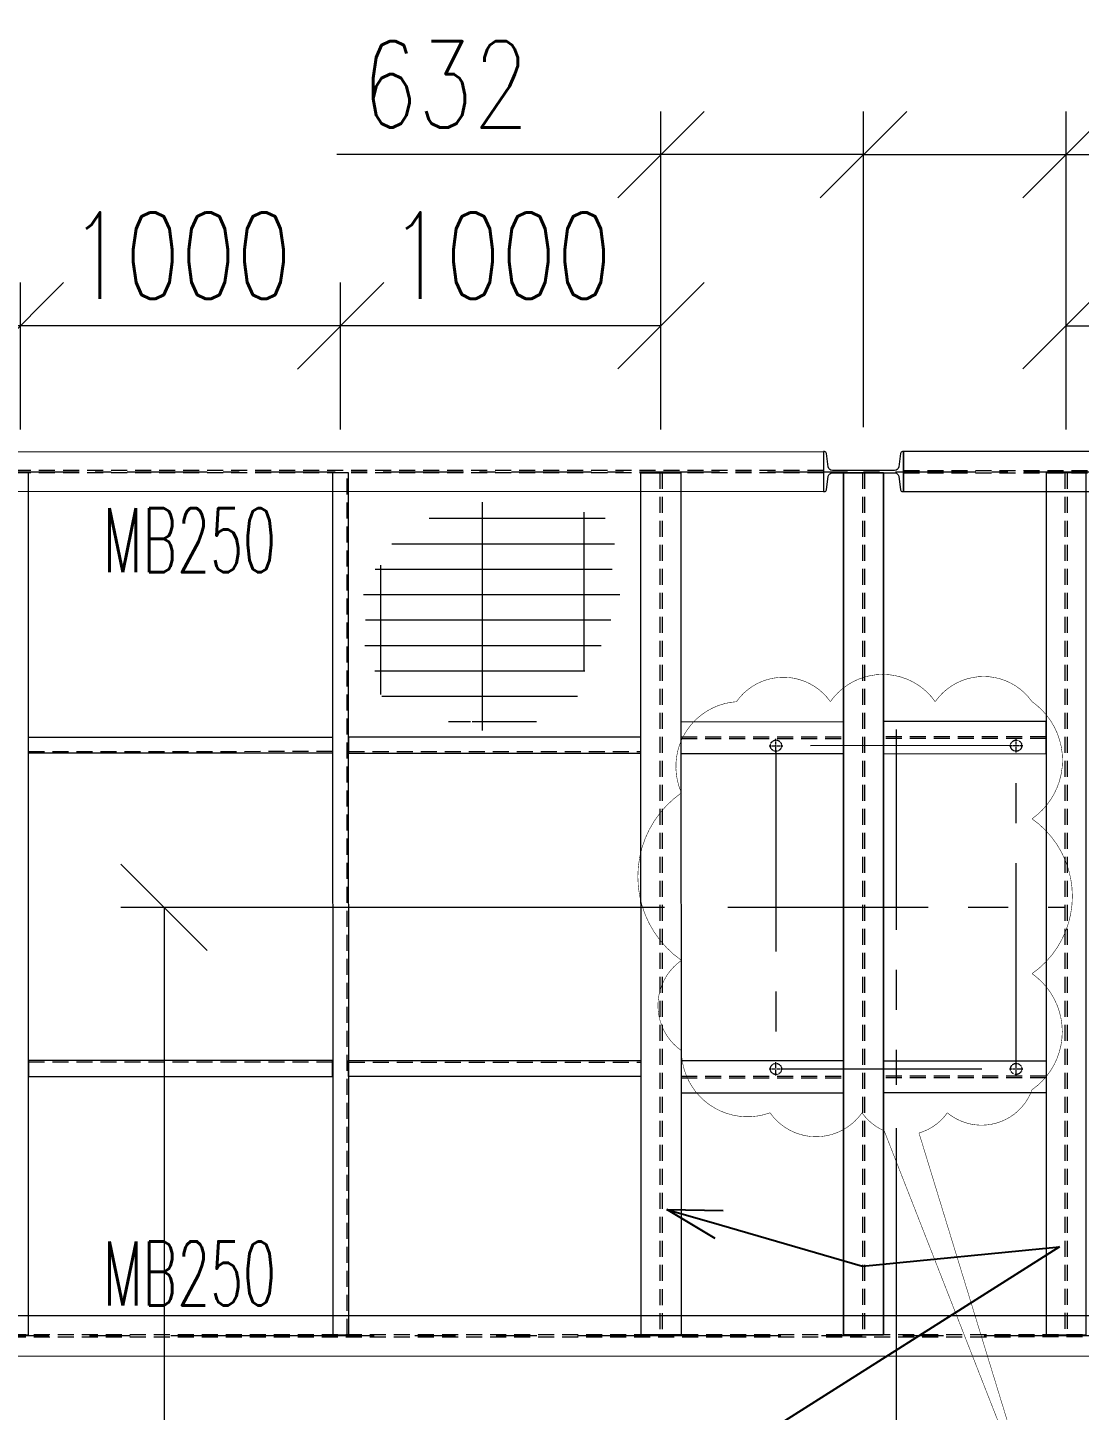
# Model space of a CAD drawing. Header units: millimetres. Extents: x 440906 to 556670, y 99378 to 157816.
# Drawn here: x 500754 to 504039, y 133835 to 138155 of the extents above; entities that cross this region are included whole.
import ezdxf
from ezdxf import colors
from ezdxf.entities.mleader import LeaderData, LeaderLine
from ezdxf.enums import TextEntityAlignment as Align
from ezdxf.math import Vec2, Vec3

# ---------------------------------------------------------------- set-up
doc = ezdxf.new("R2010")
doc.units = ezdxf.units.MM
for name, pattern in [('CENTER', [2, 1.25, -0.25, 0.25, -0.25]), ('CENTER2', [1.125, 0.75, -0.125, 0.125, -0.125]), ('HIDDEN', [0.375, 0.25, -0.125]), ('PHANTOM2', [31.750000000000004, 15.875, -3.175, 3.175, -3.175, 3.175, -3.175])]:
    doc.linetypes.add(name, pattern=pattern)
doc.layers.get('Defpoints').update_dxf_attribs({"lineweight": 0})
for name, color, linetype, lineweight in [('Center Line', 2, 'CENTER', 9), ('Construction Line', 3, 'Continuous', 20), ('Dimentions', 1, 'Continuous', 13), ('Hidden Line', 30, 'HIDDEN', 5), ('Text', 1, 'Continuous', 20)]:
    doc.layers.add(name, color=color, linetype=linetype, lineweight=lineweight)
doc.layers.add('Phantom Line', color=250, linetype='PHANTOM2', lineweight=5, transparency=0.4)
doc.styles.add('romans', font='romans.shx', dxfattribs={"width": 0.75})
doc.dimstyles.new('ASHU', dxfattribs={"dimscale": 135, "dimtxt": 2, "dimasz": 2, "dimexe": 1, "dimexo": 1, "dimtad": 0, "dimdec": 0, "dimtxsty": 'romans', "dimblk": 'OBLIQUE', "dimcen": 2.5, "dimclrd": 256, "dimclre": 256, "dimclrt": 256, "dimadec": 0, "dimazin": 0, "dimtfac": 1, "dimtdec": 0, "dimtmove": 0, "dimatfit": 3, "dimldrblk": 'OPEN', "dimfxl": 1, "dimtfill": 1, "dimlwd": 9, "dimlwe": 5, "dimarcsym": 0})

# ---------------------------------------------------------------- blocks, each defined once
blk = doc.blocks.new('_Oblique')
at = {"color": 0, "linetype": 'ByBlock', "lineweight": -2}
blk.add_line((-0.5, -0.5), (0.5, 0.5), dxfattribs=at)
blk = doc.blocks.new('*D73')
at = {"layer": 'Defpoints', "color": 0, "transparency": 16777216}
for p in [(501180.2493832411, 135406.5681595303), (502878.5424050454, 135406.5681595303), (501524.4313834214, 129667.6296778097)]:
    blk.add_point(p, dxfattribs=at)
at = {"layer": 'Dimentions', "lineweight": 5, "transparency": 16777216}
for p, q in [((502743.5424050454, 135406.5681595303), (501045.2493832411, 135406.5681595303)), ((501389.4313834214, 129667.6296778097), (501045.2493832411, 129667.6296778097))]:
    blk.add_line(p, q, dxfattribs=at)
at = {"layer": 'Dimentions', "lineweight": 9, "transparency": 16777216}
for p, q in [((501180.2493832411, 135406.5681595303), (501180.2493832411, 132973.4382043843)), ((501180.2493832411, 129667.6296778097), (501180.2493832411, 132100.7596329557))]:
    blk.add_line(p, q, dxfattribs=at)
at = {"layer": 'Dimentions', "lineweight": 9, "transparency": 16777216, "xscale": 270, "yscale": 270, "zscale": 270}
for p, rotation in [((501180.2493832411, 135406.5681595303), 90), ((501180.2493832411, 129667.6296778097), 270)]:
    blk.add_blockref('_Oblique', p, dxfattribs=dict(at, rotation=rotation))
at = {"layer": 'Dimentions', "transparency": 16777216, "insert": (501180.249383241, 132537.0989186698), "char_height": 270, "attachment_point": 5, "rotation": 90, "style": 'romans', "bg_fill": 3, "box_fill_scale": 1.1, "bg_fill_color": 256, "bg_fill_true_color": 13158600, "bg_fill_transparency": 0}
blk.add_mtext('5739', dxfattribs=at)
blk = doc.blocks.new('_Open')
at = {"color": 0, "linetype": 'ByBlock', "lineweight": -2}
for p, q in [((-1, 0.1666666666666667), (0, 0)), ((-1, -0.1666666666666667), (0, 0)), ((0, 0), (-1, 0))]:
    blk.add_line(p, q, dxfattribs=at)
blk = doc.blocks.new('NUUY')
at = {"layer": 'Phantom Line', "color": 250, "linetype": 'PHANTOM2', "ltscale": 40}
blk.add_line((186529.1663067609, 133231.9859025649), (176729.1663067609, 133231.9859025639), dxfattribs=at)
blk = doc.blocks.new('*U18')
at = {"layer": 'Center Line', "color": 0, "linetype": 'CENTER2', "ltscale": 10, "transparency": 16777216}
for p, q in [((-21, 0), (-3.5, 0)), ((0, 3.5), (0, 21)), ((3.5, 0), (21, 0)), ((0, -21), (0, -3.5))]:
    blk.add_line(p, q, dxfattribs=at)
at = {"layer": 'Center Line', "color": 0, "linetype": 'Continuous', "ltscale": 10, "transparency": 16777216}
for p, q in [((-1.75, 0), (1.75, 0)), ((0, -1.75), (0, 1.75))]:
    blk.add_line(p, q, dxfattribs=at)
blk = doc.blocks.new('*U19')
at = {"layer": 'Center Line', "color": 0, "linetype": 'CENTER2', "ltscale": 10, "transparency": 16777216}
for p, q in [((-21, 0), (-3.5, 0)), ((0, 3.5), (0, 21)), ((3.5, 0), (21, 0)), ((0, -21), (0, -3.5))]:
    blk.add_line(p, q, dxfattribs=at)
at = {"layer": 'Center Line', "color": 0, "linetype": 'Continuous', "ltscale": 10, "transparency": 16777216}
for p, q in [((-1.75, 0), (1.75, 0)), ((0, -1.75), (0, 1.75))]:
    blk.add_line(p, q, dxfattribs=at)
blk = doc.blocks.new('*U20')
at = {"layer": 'Center Line', "color": 0, "linetype": 'CENTER2', "ltscale": 10, "transparency": 16777216}
for p, q in [((-21, 0), (-3.5, 0)), ((0, 3.5), (0, 21)), ((3.5, 0), (21, 0)), ((0, -21), (0, -3.5))]:
    blk.add_line(p, q, dxfattribs=at)
at = {"layer": 'Center Line', "color": 0, "linetype": 'Continuous', "ltscale": 10, "transparency": 16777216}
for p, q in [((-1.75, 0), (1.75, 0)), ((0, -1.75), (0, 1.75))]:
    blk.add_line(p, q, dxfattribs=at)
blk = doc.blocks.new('*U21')
at = {"layer": 'Center Line', "color": 0, "linetype": 'CENTER2', "ltscale": 10, "transparency": 16777216}
for p, q in [((-21, 0), (-3.5, 0)), ((0, 3.5), (0, 21)), ((3.5, 0), (21, 0)), ((0, -21), (0, -3.5))]:
    blk.add_line(p, q, dxfattribs=at)
at = {"layer": 'Center Line', "color": 0, "linetype": 'Continuous', "ltscale": 10, "transparency": 16777216}
for p, q in [((-1.75, 0), (1.75, 0)), ((0, -1.75), (0, 1.75))]:
    blk.add_line(p, q, dxfattribs=at)
blk = doc.blocks.new('GTG')
at = {"layer": 'Center Line', "linetype": 'CENTER', "ltscale": 500}
for p, q in [((205322.8744077928, 303727.5808430468), (205322.8744077928, 302617.7038796055)), ((204797.819511252, 303172.6423613261), (205847.9293043337, 303172.6423613261))]:
    blk.add_line(p, q, dxfattribs=at)
for points in [[(205680.4293043941, 303677.5808430468), (204965.3195766073, 303677.5808430468)], [(204947.819511252, 303660.0808430469), (204947.819511252, 302685.2038796053)], [(205697.9293043337, 302685.2038796055), (205697.9293043337, 303660.0808430468)], [(204965.3195766073, 302667.7038796055), (205680.4293043941, 302667.7038796055)]]:
    blk.add_lwpolyline(points, dxfattribs=at)
at = {"layer": 'Hidden Line'}
for centre in [(204947.8195766073, 303677.5808430468), (205697.9293043941, 303677.5808430468), (204947.8195766073, 302667.7038796055), (205697.9293043941, 302667.7038796055)]:
    blk.add_circle(centre, 17.5, dxfattribs=at)
at = {"layer": 'Center Line', "linetype": 'CENTER2', "ltscale": 10}
for name, p in [('*U21', (204947.8195766073, 303677.5808430468)), ('*U20', (205697.9293043941, 303677.5808430468)), ('*U18', (204947.8195766073, 302667.7038796055)), ('*U19', (205697.9293043941, 302667.7038796055))]:
    blk.add_blockref(name, p, dxfattribs=at)
blk = doc.blocks.new('*D202')
at = {"layer": 'Defpoints', "color": 0, "transparency": 16777216}
for p in [(503997.0146755477, 137758.1944111605), (503364.564175519, 136771.2856479127), (503997.0622791425, 136764.4159442596)]:
    blk.add_point(p, dxfattribs=at)
at = {"layer": 'Dimentions', "lineweight": 5, "transparency": 16777216}
for p, q in [((503364.5577088008, 136906.2856477579), (503364.5104357273, 137893.16411334)), ((503997.0558124243, 136899.4159441048), (503997.0082088295, 137893.1944110056))]:
    blk.add_line(p, q, dxfattribs=at)
at = {"layer": 'Dimentions', "lineweight": 9, "transparency": 16777216}
for p, q in [((503364.5169024455, 137758.1641134948), (503997.0146755477, 137758.1944111605)), ((503997.0146755477, 137758.1944111605), (505009.7338890792, 137758.2429220476))]:
    blk.add_line(p, q, dxfattribs=at)
at = {"layer": 'Dimentions', "lineweight": 9, "transparency": 16777216, "xscale": 270, "yscale": 270, "zscale": 270}
for p, rotation in [((503364.5169024455, 137758.1641134948), 180.0027445604411), ((503997.0146755477, 137758.1944111605), 0.002744560441110821)]:
    blk.add_blockref('_Oblique', p, dxfattribs=dict(at, rotation=rotation))
at = {"layer": 'Dimentions', "transparency": 16777216, "insert": (504669.8126667665, 137977.6016395233), "char_height": 270, "attachment_point": 5, "rotation": 0.0027445604411108207, "style": 'romans', "bg_fill": 3, "box_fill_scale": 1.1, "bg_fill_color": 256, "bg_fill_true_color": 13158600, "bg_fill_transparency": 0}
blk.add_mtext('632', dxfattribs=at)
blk = doc.blocks.new('*D203')
at = {"layer": 'Defpoints', "color": 0, "transparency": 16777216}
for p in [(504997.4951954937, 137223.5573411888), (503997.0622791425, 136764.4159442596), (504997.5171868131, 136764.4638675802)]:
    blk.add_point(p, dxfattribs=at)
at = {"layer": 'Dimentions', "lineweight": 5, "transparency": 16777216}
for p, q in [((503997.0558124243, 136899.4159441047), (503997.0338211049, 137358.5094176268)), ((504997.5107200949, 136899.4638674253), (504997.4887287755, 137358.5573410339))]:
    blk.add_line(p, q, dxfattribs=at)
at = {"layer": 'Dimentions', "lineweight": 9, "transparency": 16777216}
blk.add_line((503997.0402878231, 137223.5094177817), (504997.4951954937, 137223.5573411888), dxfattribs=at)
at = {"layer": 'Dimentions', "lineweight": 9, "transparency": 16777216, "xscale": 270, "yscale": 270, "zscale": 270}
for p, rotation in [((503997.0402878231, 137223.5094177817), 180.0027445604411), ((504997.4951954937, 137223.5573411888), 0.002744560441110821)]:
    blk.add_blockref('_Oblique', p, dxfattribs=dict(at, rotation=rotation))
at = {"layer": 'Dimentions', "transparency": 16777216, "insert": (504497.2572332413, 137442.9083792336), "char_height": 270, "attachment_point": 5, "rotation": 0.0027445604411108207, "style": 'romans', "bg_fill": 3, "box_fill_scale": 1.1, "bg_fill_color": 256, "bg_fill_true_color": 13158600, "bg_fill_transparency": 0}
blk.add_mtext('1000', dxfattribs=at)
blk = doc.blocks.new('*D195')
at = {"layer": 'Defpoints', "color": 0, "transparency": 16777216}
for p in [(503466.2467507901, 134851.840515198), (507664.6971399613, 134005.5416268094), (503466.3049764343, 133636.314845596)]:
    blk.add_point(p, dxfattribs=at)
at = {"layer": 'Dimentions', "lineweight": 5, "transparency": 16777216}
for p, q in [((503466.2532175083, 134716.8405153528), (503466.3114431525, 133501.3148457509)), ((507664.7036066795, 133870.5416269643), (507664.7212836056, 133501.515956368))]:
    blk.add_line(p, q, dxfattribs=at)
at = {"layer": 'Dimentions', "lineweight": 9, "transparency": 16777216}
for p, q in [((503466.3049764343, 133636.314845596), (505124.3491828812, 133636.3942685933)), ((507664.7148168873, 133636.5159562131), (506006.6706104404, 133636.4365332158))]:
    blk.add_line(p, q, dxfattribs=at)
at = {"layer": 'Dimentions', "lineweight": 9, "transparency": 16777216, "xscale": 270, "yscale": 270, "zscale": 270}
for p, rotation in [((503466.3049764343, 133636.314845596), 180.0027445604411), ((507664.7148168873, 133636.5159562131), 0.002744560441154675)]:
    blk.add_blockref('_Oblique', p, dxfattribs=dict(at, rotation=rotation))
at = {"layer": 'Dimentions', "transparency": 16777216, "insert": (505565.5098966608, 133636.4154009045), "char_height": 270, "attachment_point": 5, "rotation": 0.0027445604411108207, "style": 'romans', "bg_fill": 3, "box_fill_scale": 1.1, "bg_fill_color": 256, "bg_fill_true_color": 13158600, "bg_fill_transparency": 0}
blk.add_mtext('4198', dxfattribs=at)
blk = doc.blocks.new('_Open30')
at = {"color": 0, "linetype": 'ByBlock', "lineweight": -2}
for p, q in [((-1, 0.26794919), (0, 0)), ((0, 0), (-1, -0.26794919)), ((0, 0), (-1, 0))]:
    blk.add_line(p, q, dxfattribs=at)
blk = doc.blocks.new('*D196')
at = {"layer": 'Defpoints', "color": 0, "transparency": 16777216}
for p in [(502732.0188445402, 137758.1338158012), (502732.066448135, 136764.3553489077), (503364.5638907159, 136771.2856478991)]:
    blk.add_point(p, dxfattribs=at)
at = {"layer": 'Dimentions', "lineweight": 5, "transparency": 16777216}
for p, q in [((502732.0599814169, 136899.3553487529), (502732.0123778221, 137893.1338156464)), ((503364.5574239977, 136906.2856477443), (503364.5101509242, 137893.164113312))]:
    blk.add_line(p, q, dxfattribs=at)
at = {"layer": 'Dimentions', "lineweight": 9, "transparency": 16777216}
for p, q in [((502732.0188445402, 137758.1338158012), (501719.2996309979, 137758.0853049141)), ((503364.5166176423, 137758.1641134668), (502732.0188445402, 137758.1338158012))]:
    blk.add_line(p, q, dxfattribs=at)
at = {"layer": 'Dimentions', "lineweight": 9, "transparency": 16777216, "xscale": 270, "yscale": 270, "zscale": 270}
for p, rotation in [((502732.0188445402, 137758.1338158012), 180.002744560441), ((503364.5166176423, 137758.1641134668), 0.002744560441074738)]:
    blk.add_blockref('_Oblique', p, dxfattribs=dict(at, rotation=rotation))
at = {"layer": 'Dimentions', "transparency": 16777216, "insert": (502059.1998364765, 137977.476586935), "char_height": 270, "attachment_point": 5, "rotation": 0.002744560441072654, "style": 'romans', "bg_fill": 3, "box_fill_scale": 1.1, "bg_fill_color": 256, "bg_fill_true_color": 13158600, "bg_fill_transparency": 0}
blk.add_mtext('632', dxfattribs=at)
blk = doc.blocks.new('*D197')
at = {"layer": 'Defpoints', "color": 0, "transparency": 16777216}
for p in [(501731.5895491449, 137223.4008990118), (501731.6115404643, 136764.3074254033), (502732.066448135, 136764.3553489077)]:
    blk.add_point(p, dxfattribs=at)
at = {"layer": 'Dimentions', "lineweight": 5, "transparency": 16777216}
for p, q in [((501731.6050737461, 136899.3074252484), (501731.5830824267, 137358.400898857)), ((502732.0599814169, 136899.3553487529), (502732.0379900974, 137358.448822264))]:
    blk.add_line(p, q, dxfattribs=at)
at = {"layer": 'Dimentions', "lineweight": 9, "transparency": 16777216}
blk.add_line((502732.0444568156, 137223.4488224189), (501731.5895491449, 137223.4008990118), dxfattribs=at)
at = {"layer": 'Dimentions', "lineweight": 9, "transparency": 16777216, "xscale": 270, "yscale": 270, "zscale": 270}
for p, rotation in [((501731.5895491449, 137223.4008990118), 180.002744560441), ((502732.0444568156, 137223.4488224189), 0.002744560441074738)]:
    blk.add_blockref('_Oblique', p, dxfattribs=dict(at, rotation=rotation))
at = {"layer": 'Dimentions', "transparency": 16777216, "insert": (502231.8064945631, 137442.7998604637), "char_height": 270, "attachment_point": 5, "rotation": 0.002744560441072654, "style": 'romans', "bg_fill": 3, "box_fill_scale": 1.1, "bg_fill_color": 256, "bg_fill_true_color": 13158600, "bg_fill_transparency": 0}
blk.add_mtext('1000', dxfattribs=at)
blk = doc.blocks.new('*D198')
at = {"layer": 'Defpoints', "color": 0, "transparency": 16777216}
for p in [(500731.5895502922, 137223.352997388), (500731.6115416116, 136764.2595237816), (501731.6115404643, 136764.3074254033)]:
    blk.add_point(p, dxfattribs=at)
at = {"layer": 'Dimentions', "lineweight": 5, "transparency": 16777216}
for p, q in [((500731.6050748935, 136899.2595236267), (500731.583083574, 137358.3529972331)), ((501731.6050737461, 136899.3074252484), (501731.5830824267, 137358.4008988493))]:
    blk.add_line(p, q, dxfattribs=at)
at = {"layer": 'Dimentions', "lineweight": 9, "transparency": 16777216}
blk.add_line((501731.5895491449, 137223.4008990042), (500731.5895502922, 137223.352997388), dxfattribs=at)
at = {"layer": 'Dimentions', "lineweight": 9, "transparency": 16777216, "xscale": 270, "yscale": 270, "zscale": 270}
for p, rotation in [((500731.5895502922, 137223.352997388), 180.002744560441), ((501731.5895491449, 137223.4008990042), 0.002744560441074738)]:
    blk.add_blockref('_Oblique', p, dxfattribs=dict(at, rotation=rotation))
at = {"layer": 'Dimentions', "transparency": 16777216, "insert": (501231.5790413014, 137442.7519479444), "char_height": 270, "attachment_point": 5, "rotation": 0.002744560441072654, "style": 'romans', "bg_fill": 3, "box_fill_scale": 1.1, "bg_fill_color": 256, "bg_fill_true_color": 13158600, "bg_fill_transparency": 0}
blk.add_mtext('1000', dxfattribs=at)
blk = doc.blocks.new('*D199')
at = {"layer": 'Defpoints', "color": 0, "transparency": 16777216}
for p in [(499731.5895514395, 137223.3050957663), (499731.6115427589, 136764.2116221598), (500731.6115416116, 136764.2595237816)]:
    blk.add_point(p, dxfattribs=at)
at = {"layer": 'Dimentions', "lineweight": 5, "transparency": 16777216}
for p, q in [((499731.6050760407, 136899.211622005), (499731.5830847213, 137358.3050956114)), ((500731.6050748935, 136899.2595236267), (500731.583083574, 137358.3529972276))]:
    blk.add_line(p, q, dxfattribs=at)
at = {"layer": 'Dimentions', "lineweight": 9, "transparency": 16777216}
blk.add_line((500731.5895502922, 137223.3529973825), (499731.5895514395, 137223.3050957663), dxfattribs=at)
at = {"layer": 'Dimentions', "lineweight": 9, "transparency": 16777216, "xscale": 270, "yscale": 270, "zscale": 270}
for p, rotation in [((499731.5895514395, 137223.3050957663), 180.002744560441), ((500731.5895502922, 137223.3529973825), 0.002744560441074738)]:
    blk.add_blockref('_Oblique', p, dxfattribs=dict(at, rotation=rotation))
at = {"layer": 'Dimentions', "transparency": 16777216, "insert": (500231.5790424488, 137442.7040463227), "char_height": 270, "attachment_point": 5, "rotation": 0.002744560441072654, "style": 'romans', "bg_fill": 3, "box_fill_scale": 1.1, "bg_fill_color": 256, "bg_fill_true_color": 13158600, "bg_fill_transparency": 0}
blk.add_mtext('1000', dxfattribs=at)

msp = doc.modelspace()

# ---------------------------------------------------------------- hatches: boundary and pattern name
at = {"layer": 'Hidden Line'}
h = msp.add_hatch(dxfattribs=at)
h.set_pattern_fill('GRATE', color=3, scale=100)
h.set_pattern_definition([(0, (-3285.416828096728, -935.0117515518214), (0, 79.375), []), (90, (-3285.416828096728, -935.0117515518214), (-317.5, 1.944126793646423e-14), [])])
edge = h.paths.add_edge_path()
edge.add_arc((502389.1993389608, 136127.7071174901), 102.21945910655, -102.55103585560829, 7.448964044875993, ccw=False)
edge.add_arc((502242.4697320501, 136073.3048172283), 132.5260952019648, 220.1203598906889, 339.9780025160765, ccw=False)
edge.add_arc((502102.9275512439, 136148.9540575902), 165.5170034525794, 226.6999213677101, 283.34387324337354, ccw=False)
edge.add_arc((501947.1970913869, 136123.1895377082), 103.6780387923512, 172.5379450521602, 294.0278530567959, ccw=False)
edge.add_arc((502015.4376400679, 136260.458030755), 211.1451334042541, 160.2938712621979, 215.8980577193417, ccw=False)
edge.add_arc((501907.8115789902, 136383.749103911), 104.9889387072152, 99.7478268685316, 209.7478267690235, ccw=False)
edge.add_arc((501994.3090250549, 136512.1514890459), 107.2119258502287, 83.4456502020276, 193.4456501025422, ccw=False)
edge.add_arc((502100.7255978147, 136585.4718626267), 99.85627866451482, 50.58634674780558, 160.5863466483152, ccw=False)
edge.add_arc((502243.9366748297, 136590.9817361051), 107.2458842372516, 28.08921326521869, 138.0892131657431, ccw=False)
edge.add_arc((502413.6347113872, 136300.8312964651), 348.8234489963639, 71.57918367906302, 102.43016188158958, ccw=False)
edge.add_arc((502522.0386017383, 136563.7446006601), 68.06126973389523, -88.46588991576778, 88.46588991571889, ccw=False)
edge.add_arc((502504.3461578082, 136397.9296847779), 99.70639141057441, -33.85437859405789, 78.71318348740311, ccw=False)
edge.add_arc((501372.5031502062, 136707.9486151445), 1268.463179470148, 336.89315649072546, 343.2501219302668, ccw=False)
edge.add_arc((501923.9936841662, 136591.0321955975), 723.5736022637844, 321.5366299540253, 328.23755663570506, ccw=False)

# ---------------------------------------------------------------- linework, layer by layer
at = {"layer": 'Construction Line'}
for points in [[(499189.5673393907, 136705.1356570203), (499189.5613516881, 136830.1356568769), (503239.5613470717, 136830.3296588693), (503239.5673347744, 136705.3296590128)], [(507539.5673313021, 136705.5356355618), (507539.5613435994, 136830.5356354183), (503489.5613467849, 136830.3416342748), (503489.5673344876, 136705.3416344182)], [(500756.6115415829, 136764.2607213221), (500706.6115416402, 136764.258326241), (500706.7405454977, 134071.15832948), (500756.7405454403, 134071.1607245611)], [(503427.193467468, 134071.2886435868), (503302.1934676114, 134071.2826558841), (503302.0644637541, 136764.3826515214), (503427.0644636106, 136764.3886392241)], [(503302.193486972, 134071.282655885), (503427.1934868286, 134071.2886435877), (503427.0644829712, 136764.3886392251), (503302.0644831146, 136764.3826515224)], [(500756.6535181249, 135887.9518966277), (500756.6511230439, 135937.9518965703), (501706.651121954, 135937.9974031109), (501706.653517035, 135887.9974031683)], [(502669.6084248829, 135888.0435302876), (502669.6060298018, 135938.0435302302), (501756.6511218966, 135937.999798192), (501756.6535169777, 135887.9997982494)]]:
    msp.add_lwpolyline(points, close=True, dxfattribs=at)
msp.add_lwpolyline([(503239.5673347744, 136705.3296585883), (503242.2674962463, 136705.3297879309, 0.3738846794845164), (503248.7039703721, 136710.9254708534), (503254.6417460412, 136753.1896298382, -0.3738846794850781), (503267.514694293, 136764.380995683), (503461.6143177876, 136764.3902950666, -0.3738846794853743), (503474.4883381494, 136753.2001608465), (503480.4301628349, 136710.9365709138, 0.3738846794845164), (503486.8671730157, 136705.3415046521), (503489.5673344876, 136705.3416339937), (503489.5613467849, 136830.3416338503), (503486.861185313, 136830.3415045082, 0.3738846794845165), (503480.4247111872, 136824.7458215858), (503474.486935518, 136782.4816626009, -0.3738846794849953), (503461.6139872663, 136771.2902967561), (503267.5143637717, 136771.2809990694, -0.3738846794849954), (503254.6403434098, 136782.4711315926), (503248.6985187244, 136824.7347215254, 0.3738846794845164), (503242.2615085436, 136830.329787787), (503239.5613470717, 136830.3296584449)], format="xyb", close=True, dxfattribs=at)
at = {"layer": 'Construction Line', "ltscale": 20}
for points in [[(503934.6912828916, 134071.3129535574), (504059.6912827482, 134071.3189412601), (504059.5622790707, 136764.4189381109), (503934.5622792141, 136764.4129504082)], [(503302.101496106, 135986.709617116), (503302.1062862682, 135886.7096172307), (502794.6085554365, 135886.6853072685), (502794.6037652743, 135986.6853071538)], [(503427.1017347706, 135986.7156048302), (503427.1065249328, 135886.7156049449), (503934.6042557644, 135886.7399149113), (503934.5994656022, 135986.7399147966)], [(503427.1572712356, 134826.8386427212), (503427.1524810734, 134926.8386426065), (503934.650211905, 134926.8629525688), (503934.6550020672, 134826.8629526835)]]:
    msp.add_lwpolyline(points, close=True, dxfattribs=at)
at = {"layer": 'Hidden Line', "linetype": 'HIDDEN', "ltscale": 200}
for p, q in [((503239.5641756624, 136771.2796589371), (499189.5641802788, 136771.0856569447)), ((503239.5645061836, 136764.3796589451), (499189.5645108, 136764.1856569526)), ((503361.1144636862, 136764.3854801122), (503361.2434675436, 134071.2854844749)), ((503361.1144830469, 136764.3854801131), (503361.2434869043, 134071.2854844758)), ((503368.0144636784, 136764.3858106334), (503368.1434675357, 134071.285814996)), ((503368.014483039, 136764.3858106343), (503368.1434868964, 134071.285814997)), ((503489.5641753756, 136771.2916343425), (507539.5641721901, 136771.4856354862)), ((503489.5645058968, 136764.3916343505), (507539.5645027113, 136764.5856354941)), ((503993.6122791464, 136764.415778999), (503993.7412828239, 134071.3157821481)), ((504000.5122791384, 136764.4161095202), (504000.641282816, 134071.3161126693)), ((502794.6060238358, 135939.5353072079), (503302.1037546674, 135939.5596171701)), ((503934.6017241637, 135939.5899148507), (503427.1039933321, 135939.5656048843)), ((501706.6532775269, 135892.9974031626), (500756.6532786168, 135892.951896622)), ((501756.6532774696, 135892.9997982437), (502669.6081853748, 135893.0435302819)), ((502794.606296875, 135933.8353072144), (503302.1040277067, 135933.8596171767)), ((503934.6019972029, 135933.8899148573), (503427.1042663713, 135933.8656048908)), ((503934.6524704664, 134879.7129526229), (503427.1547396349, 134879.6886426605)), ((503934.6527435057, 134874.0129526294), (503427.1550126741, 134873.9886426671))]:
    msp.add_line(p, q, dxfattribs=at)

# ---------------------------------------------------------------- block references
at = {"layer": 'Construction Line', "linetype": 'CENTER', "rotation": 0.002744560756452244}
msp.add_blockref('GTG', (298157.8684573324, -167775.6983158763), dxfattribs=at)

# ---------------------------------------------------------------- texts
at = {"layer": 'Text', "style": 'romans', "width": 0.6}
msp.add_text('MB250', height=200, rotation=0.002744560441104475, dxfattribs=at).set_placement((501259.587977675, 136653.3499906815), align=Align.TOP_CENTER)

# ---------------------------------------------------------------- dimensions: what is measured, and where the dimension line sits
at = {"layer": 'Dimentions'}
dim = msp.add_linear_dim(base=(501180.2493832411, 135406.5681595303), p1=(501524.4313834212, 129667.6296778096), p2=(502878.5424050452, 135406.5681595303), angle=90, dimstyle='ASHU', dxfattribs=at)
dim.commit()
dim.dimension.update_dxf_attribs({"geometry": '*D73', "text_midpoint": (501180.249383241, 132537.0989186698)})

# ---------------------------------------------------------------- next in the draw order: linework, layer by layer
at = {"layer": 'Center Line', "linetype": 'CENTER', "ltscale": 200}
msp.add_lwpolyline([(499064.9044540934, 136767.6296775229), (507664.9041752908, 136767.6296775229), (507664.9041752908, 122567.6296775229), (499064.9041752908, 122567.2177235827)], close=True, dxfattribs=at)
at = {"layer": 'Construction Line'}
for points in [[(501756.6115404356, 136764.3086229438), (501706.611540493, 136764.3062278627), (501706.7405443504, 134071.2062311017), (501756.7405442931, 134071.2086261828)], [(500756.69949786, 134928.0749342875), (500756.7018929411, 134878.0749343449), (501706.7018918511, 134878.1204408855), (501706.69949677, 134928.1204408282)], [(502669.6544046179, 134928.1665679475), (502669.656799699, 134878.1665680048), (501756.7018917938, 134878.1228359666), (501756.6994967127, 134928.1228359093)]]:
    msp.add_lwpolyline(points, close=True, dxfattribs=at)
at = {"layer": 'Construction Line', "ltscale": 20}
for points in [[(502794.6954521006, 134071.2583459083), (502669.695452244, 134071.2523582055), (502669.5664482067, 136764.3523550564), (502794.5664480632, 136764.3583427591)], [(503302.1570796161, 134826.8326550093), (503302.1522894539, 134926.8326548946), (502794.6545586223, 134926.8083449282), (502794.6593487845, 134826.808345043)]]:
    msp.add_lwpolyline(points, close=True, dxfattribs=at)
at = {"layer": 'Construction Line'}
msp.add_lwpolyline([(497186.1652236787, 134005.0396881368), (508248.1966418704, 134005.5695773818), (508248.1906541677, 134130.5695772384), (497951.1592350982, 134130.076332734)], dxfattribs=at)
at = {"layer": 'Hidden Line', "linetype": 'HIDDEN', "ltscale": 200}
for p, q in [((501751.7405442988, 134071.2083866747), (501751.6115404413, 136764.3083834357)), ((502728.6164481389, 136764.3551836472), (502728.7454521762, 134071.2551867963)), ((502735.5164481309, 136764.3555141684), (502735.6454521683, 134071.2555173175)), ((501706.6997362782, 134923.1204408339), (500756.6997373681, 134923.0749342933)), ((501756.6997362208, 134923.122835915), (502669.654644126, 134923.1665679532)), ((502794.6568171838, 134879.6583449823), (503302.1545480154, 134879.6826549486)), ((502794.657090223, 134873.9583449888), (503302.1548210546, 134873.9826549552)), ((508248.1934827585, 134071.5195773061), (497186.1620645667, 134070.9896880611)), ((508248.1938132797, 134064.619577314), (497186.1623950879, 134064.089688069))]:
    msp.add_line(p, q, dxfattribs=at)

# ---------------------------------------------------------------- next in the draw order: block references
at = {"layer": 'Dimentions'}
msp.add_blockref('NUUY', (321657.2066979134, 835.6437752448546), dxfattribs=at)

# ---------------------------------------------------------------- next in the draw order: texts
at = {"layer": 'Text', "style": 'romans', "width": 0.6}
msp.add_text('MB250', height=200, rotation=0.002744560441104475, dxfattribs=at).set_placement((501259.6976779058, 134363.2348173567), align=Align.TOP_CENTER)

# ---------------------------------------------------------------- next in the draw order: dimensions: what is measured, and where the dimension line sits
at = {"layer": 'Dimentions'}
dim = msp.add_linear_dim(base=(503997.0146755477, 137758.1944111605), p1=(503364.564175519, 136771.2856479127), p2=(503997.0622791424, 136764.4159442596), angle=0.002744560441104472, dimstyle='ASHU', override={"dimtad": 3}, dxfattribs=at)
dim.commit()
dim.dimension.update_dxf_attribs({"geometry": '*D202', "text_midpoint": (504669.8231751835, 137758.226639775), "dimtype": 160})
dim = msp.add_linear_dim(base=(503466.3049764343, 133636.314845596), p1=(507664.6971399613, 134005.5416268094), p2=(503466.2467507901, 134851.8405151979), angle=0.002744560441104472, dimstyle='ASHU', dxfattribs=at)
dim.commit()
dim.dimension.update_dxf_attribs({"geometry": '*D195', "text_midpoint": (505565.5098966608, 133636.4154009045)})

# ---------------------------------------------------------------- next in the draw order: linework, layer by layer
at = {"layer": 'Text', "linetype": 'HIDDEN', "ltscale": 200, "const_width": 1.612261249629641}
msp.add_lwpolyline([(503072.6896241847, 134764.8165468008, -0.5205670500000728), (502796.0092226349, 134958.9075678268, -0.5205670499999954), (502795.9957102484, 135240.9937688281, -0.520567050000018), (502795.9706408778, 135764.344954284, -0.5205670500000606), (502967.760035676, 136049.1160645213, -0.5205670499999743), (503261.0170965237, 136049.1301120101, -0.5205670499999802), (503588.5223984033, 136049.1458000453, -0.520567050000028), (503890.9000843691, 136049.1602844268, -0.5205670500000156), (503890.9176121296, 135683.2486548149, -0.5205670500000269), (503890.9407866175, 135199.4552672543, -0.5205670500000138), (503890.9581573329, 134836.8221290791, -0.5205670499999477), (503626.3388683078, 134764.8430674974, -0.1720190366456703), (503537.8494143497, 134701.7664065339), (503919.1332950867, 133458.6682772534), (503429.1121293241, 134708.6324777763, -0.1396961296002796), (503359.9414482789, 134764.830306629, -0.5205670499999847)], format="xyb", close=True, dxfattribs=at)

# ---------------------------------------------------------------- next in the draw order: dimensions: what is measured, and where the dimension line sits
at = {"layer": 'Dimentions'}
dim = msp.add_linear_dim(base=(502732.0188445402, 137758.1338158012), p1=(503364.5638907159, 136771.2856478991), p2=(502732.066448135, 136764.3553489077), angle=180.0027445604411, dimstyle='ASHU', override={"dimtad": 3}, dxfattribs=at)
dim.commit()
dim.dimension.update_dxf_attribs({"geometry": '*D196', "text_midpoint": (502059.2103448936, 137758.1015871867), "dimtype": 160})
dim = msp.add_linear_dim(base=(504997.4951954937, 137223.5573411888), p1=(503997.0622791424, 136764.4159442596), p2=(504997.5171868131, 136764.4638675802), angle=0.002744560441104472, dimstyle='ASHU', override={"dimtad": 3}, dxfattribs=at)
dim.commit()
dim.dimension.update_dxf_attribs({"geometry": '*D203', "text_midpoint": (504497.2572332413, 137442.9083792336)})

# ---------------------------------------------------------------- next in the draw order: leaders
at = {"layer": 'Text'}
ml = msp.add_multileader_mtext('Standard', dxfattribs=at)
ml.set_content('TO CONNECTED WITH EXESTING KMP\\PMB250', color=256, style='romans')
ml.set_leader_properties(color=256)
ml.set_arrow_properties(name='OPEN30')
ml.build(insert=Vec2(0, 0))
ml.multileader.update_dxf_attribs({"text_left_attachment_type": 5, "text_right_attachment_type": 5, "dogleg_length": 0.36, "arrow_head_size": 170, "scale": 85})
ctx = ml.context
ctx.base_point, ctx.scale, ctx.char_height, ctx.arrow_head_size, ctx.landing_gap_size, ctx.plane_origin = Vec3(501387.0431599179, 132015.6688137515), 85, 255, 170, 170, Vec3(510209.5204769255, 127311.9669891403)
ctx.left_attachment, ctx.right_attachment, ctx.text_align_type = 5, 5, 1
notes = []
notes.append((ctx, [(1, (1, 1, 0), (507058.000302775, 132015.6688137515), (-1, 0), 30.6, [(2, [(507958.1284677908, 134906.8698943895), (507958.0859605241, 134064.6056806774)], 0, [])])]))
ctx.mtext.insert, ctx.mtext.alignment, ctx.mtext.flow_direction = Vec3(504207.2217313464, 132746.6688137515), 2, 5
ml = msp.add_multileader_mtext('Standard', dxfattribs=at)
ml.set_content('MB250', color=256, style='romans')
ml.set_leader_properties(color=256)
ml.set_arrow_properties(name='OPEN30')
ml.build(insert=Vec2(0, 0))
ml.multileader.update_dxf_attribs({"text_left_attachment_type": 5, "text_right_attachment_type": 5, "dogleg_length": 0.36, "arrow_head_size": 170, "scale": 85})
ctx = ml.context
ctx.base_point, ctx.scale, ctx.char_height, ctx.arrow_head_size, ctx.landing_gap_size, ctx.plane_origin, ctx.plane_x_axis, ctx.plane_y_axis = Vec3(501263.0519867661, 133427.8925036129), 85, 255, 170, 170, Vec3(502078.0524533854, 135525.7069367805), Vec3(0.9999999988527175, 4.79016217026765e-05), Vec3(-4.79016217026765e-05, 0.9999999988527175)
ctx.left_attachment, ctx.right_attachment, ctx.text_align_type = 5, 5, 1
notes.append((ctx, [(1, (1, 1, 0), (502526.1519853169, 133427.9530081513), (-0.9999999988527175, -4.790162170267651e-05), 30.6, [(2, [(502750.4381502855, 134462.6694980788), (503361.2331961472, 134285.7123880322), (503976.3865073005, 134345.7429271689)], 0, [])])]))
ctx.mtext.insert, ctx.mtext.text_direction, ctx.mtext.rotation, ctx.mtext.alignment, ctx.mtext.flow_direction = Vec3(501879.2873281628, 133733.9220226362), Vec3(0.9999999988527175, 4.79016217026765e-05), 4.790162172099539e-05, 2, 5
for ctx, leaders in notes:
    for number, flags, end, landing, length, lines in leaders:
        leader = LeaderData()
        leader.index, (leader.has_last_leader_line, leader.has_dogleg_vector, leader.attachment_direction) = number, flags
        leader.last_leader_point, leader.dogleg_vector, leader.dogleg_length = Vec3(end), Vec3(landing), length
        for number, points, colour, breaks in lines:
            line = LeaderLine()
            line.index, line.vertices, line.color, line.breaks = number, Vec3.list(points), colors.encode_raw_color(colour), breaks
            leader.lines.append(line)
        ctx.leaders.append(leader)

# ---------------------------------------------------------------- next in the draw order: dimensions: what is measured, and where the dimension line sits
at = {"layer": 'Dimentions'}
dim = msp.add_linear_dim(base=(501731.5895491449, 137223.4008990118), p1=(502732.066448135, 136764.3553489077), p2=(501731.6115404643, 136764.3074254033), angle=180.0027445604411, dimstyle='ASHU', override={"dimtad": 3}, dxfattribs=at)
dim.commit()
dim.dimension.update_dxf_attribs({"geometry": '*D197', "text_midpoint": (502231.8064945631, 137442.7998604637)})

# ---------------------------------------------------------------- next in the draw order: dimensions: what is measured, and where the dimension line sits
dim = msp.add_linear_dim(base=(500731.5895502922, 137223.352997388), p1=(501731.6115404643, 136764.3074254033), p2=(500731.6115416116, 136764.2595237816), angle=180.0027445604411, dimstyle='ASHU', override={"dimtad": 3}, dxfattribs=at)
dim.commit()
dim.dimension.update_dxf_attribs({"geometry": '*D198', "text_midpoint": (501231.5790413014, 137442.7519479444)})

# ---------------------------------------------------------------- next in the draw order: dimensions: what is measured, and where the dimension line sits
dim = msp.add_linear_dim(base=(499731.5895514395, 137223.3050957663), p1=(500731.6115416116, 136764.2595237816), p2=(499731.6115427589, 136764.2116221598), angle=180.0027445604411, dimstyle='ASHU', override={"dimtad": 3}, dxfattribs=at)
dim.commit()
dim.dimension.update_dxf_attribs({"geometry": '*D199', "text_midpoint": (500231.5790424488, 137442.7040463227)})

doc.saveas('drawing.dxf')
